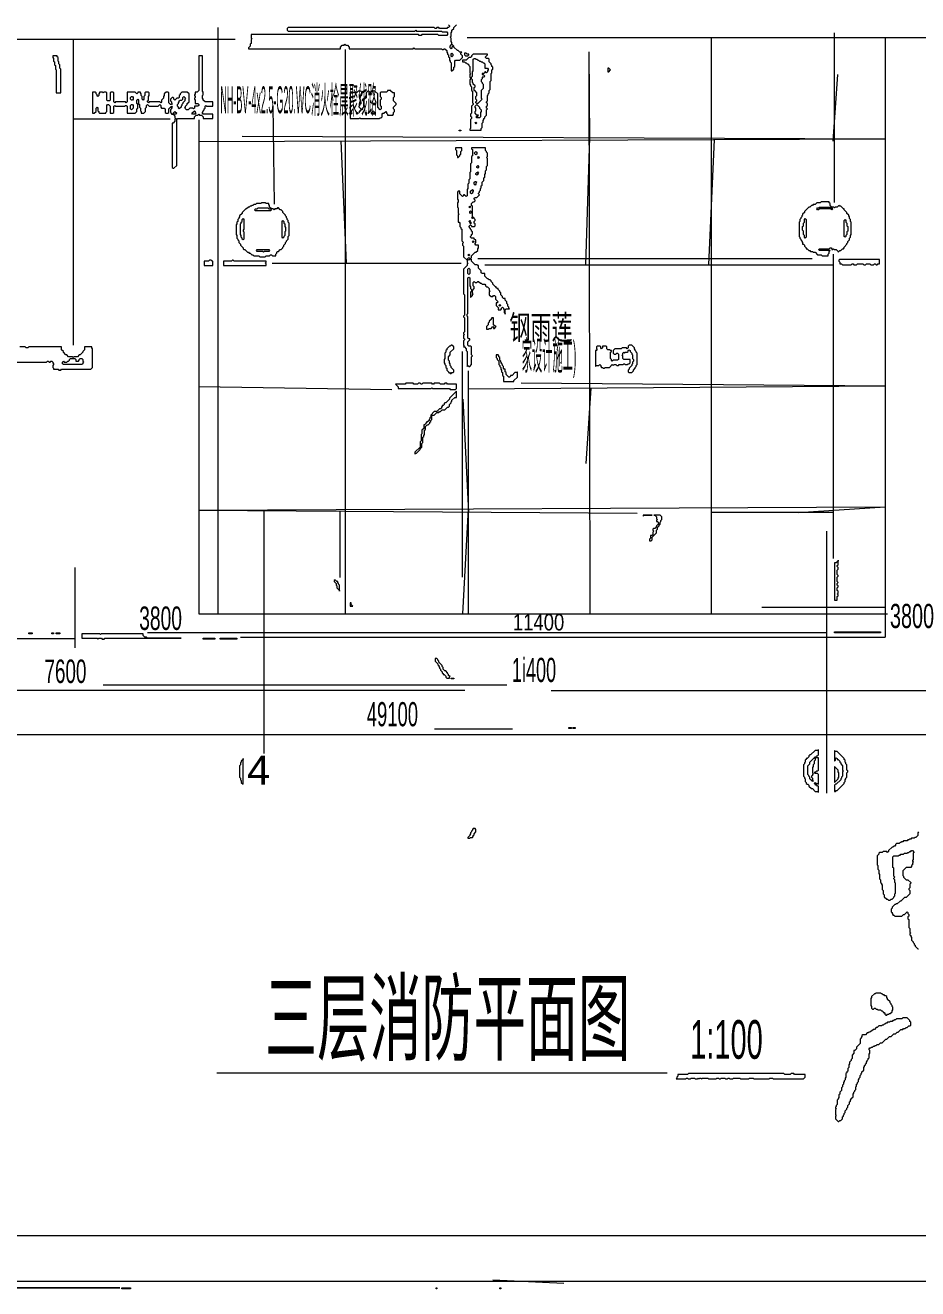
# Model space of a CAD drawing. Header units: millimetres. Extents: x 1 to 419, y 0 to 297.
# Drawn here: x 164.9 to 253.2, y 3.3 to 128.3 of the extents above; entities that cross this region are included whole.
import ezdxf

# ---------------------------------------------------------------- set-up
doc = ezdxf.new("R2010")
doc.units = ezdxf.units.MM
for name, color, linetype, lineweight in [('OCR_TEXT', 6, 'Continuous', 0), ('TRACE_CURVE', 6, 'Continuous', 0), ('TRACE_STRAIGHT', 5, 'Continuous', 0), ('TRACE_TEXT_SYMBOL', 6, 'Continuous', 0)]:
    doc.layers.add(name, color=color, linetype=linetype, lineweight=lineweight)
doc.styles.add('wqy-unicode', font='wqy-unicode.lff')

msp = doc.modelspace()

# ---------------------------------------------------------------- linework, layer by layer
at = {"layer": 'TRACE_CURVE', "color": 6}
for points in [[(209.04, 116.21), (209.04, 116.12), (209.13, 116.04), (209.13, 115.42), (209.04, 115.34), (209.04, 114.72), (208.95, 114.63), (208.95, 113.85), (208.86, 113.76), (208.86, 113.15), (208.78, 113.06), (208.78, 112.71), (208.69, 112.62), (208.69, 112.18), (208.6, 112.1), (208.6, 111.48), (208.51, 111.39), (208.34, 111.57), (208.25, 111.57), (208.25, 111.48), (208.16, 111.39), (207.9, 111.66), (207.9, 111.92), (207.73, 111.92), (207.64, 111.83), (207.64, 111.13), (207.73, 111.04), (207.73, 110.87), (207.64, 110.78), (207.64, 110.34), (207.73, 110.26), (207.73, 109.73), (207.81, 109.64), (207.73, 109.56), (207.73, 108.85), (207.81, 108.85), (207.9, 108.77), (207.9, 108.42), (207.99, 108.33), (207.99, 108.24), (208.08, 108.15), (208.08, 107.02), (208.25, 106.84), (208.16, 106.75), (208.16, 106.58), (208.25, 106.49), (208.25, 105.44), (208.6, 105.09), (208.6, 104.91), (208.69, 104.83), (208.6, 104.74), (208.6, 104.56), (208.25, 104.21), (208.25, 101.76), (208.34, 101.67), (208.34, 99.66), (208.25, 99.57), (208.25, 99.48), (208.34, 99.4), (208.34, 98), (208.25, 97.91), (208.25, 97.82), (208.34, 97.73), (208.25, 97.65)], [(209.39, 111.31), (209.57, 111.31), (209.83, 111.57), (209.74, 111.66), (209.74, 111.74), (209.83, 111.83), (209.83, 111.92), (209.92, 112.01), (209.92, 112.18), (210, 112.27), (210, 112.45), (210.09, 112.53), (210.09, 112.8), (210.27, 112.97), (210.27, 113.23), (210.35, 113.32), (210.35, 113.58), (210.44, 113.67), (210.44, 113.93), (210.53, 114.02), (210.53, 114.37), (210.62, 114.46), (210.62, 115.16), (210.53, 115.25), (210.62, 115.34), (210.62, 115.69), (210.53, 115.77), (210.53, 115.86), (210.44, 115.95), (210.44, 116.21), (209.04, 116.21)], [(210.35, 103.78), (210.09, 103.78), (210, 103.86), (210, 104.04), (209.74, 104.3), (209.74, 104.56), (209.65, 104.56), (209.57, 104.65), (209.39, 104.65), (209.04, 105), (209.04, 105.18), (208.95, 105.26), (209.04, 105.35), (209.04, 105.53), (209.39, 105.88), (209.48, 105.88), (209.65, 106.05), (209.65, 106.23), (209.74, 106.32), (209.74, 106.58), (209.48, 106.58), (209.39, 106.67), (209.39, 106.75), (209.48, 106.84), (209.48, 107.1), (209.39, 107.1), (209.3, 107.19), (209.3, 107.28), (209.04, 107.28), (208.95, 107.37), (208.95, 107.45), (209.04, 107.54), (209.04, 107.63), (209.13, 107.72), (209.13, 107.89), (209.04, 107.98), (209.04, 108.07), (208.95, 108.15), (208.95, 108.24), (208.78, 108.42), (208.95, 108.59), (209.04, 108.5), (209.04, 108.42), (209.3, 108.42), (209.39, 108.5), (209.39, 108.68), (209.3, 108.77), (209.3, 108.94), (209.39, 109.03), (209.39, 109.12), (209.3, 109.21), (209.3, 109.29), (209.22, 109.29), (209.13, 109.38), (209.13, 110.43), (209.04, 110.52), (209.04, 110.69), (209.22, 110.87), (209.3, 110.87), (209.39, 110.96), (209.39, 111.04), (209.3, 111.13), (209.3, 111.22), (209.39, 111.31)], [(210.53, 102.46), (210.62, 102.46), (210.79, 102.29), (210.79, 102.11), (210.88, 102.02), (210.79, 101.94), (210.79, 101.67), (210.97, 101.5), (211.14, 101.5), (211.23, 101.59), (211.32, 101.59), (211.4, 101.5), (211.4, 101.24), (211.67, 100.97), (211.58, 100.89), (211.49, 100.89), (211.49, 100.62), (211.75, 100.36), (211.67, 100.27), (211.67, 100.19), (211.93, 100.19), (212.02, 100.27), (212.02, 100.36), (212.1, 100.45), (212.19, 100.36), (212.19, 100.27), (212.28, 100.19), (212.28, 99.92), (212.37, 99.83), (212.37, 99.75), (212.37, 100.19), (212.46, 100.27), (212.81, 100.27), (212.72, 100.36), (212.72, 100.45), (212.63, 100.54), (212.63, 100.71), (212.54, 100.8), (212.54, 100.97), (212.37, 101.15), (212.37, 101.32), (212.19, 101.32), (212.1, 101.41), (212.1, 101.5), (211.93, 101.67), (211.93, 101.85), (211.84, 101.94), (211.84, 102.02), (211.67, 102.2), (211.67, 102.29), (211.58, 102.29), (211.49, 102.37), (211.49, 102.46), (211.4, 102.46), (211.14, 102.72), (211.14, 102.81), (210.97, 102.99), (210.97, 103.07), (210.88, 103.16), (210.79, 103.16), (210.7, 103.25), (210.62, 103.25), (210.35, 103.51), (210.35, 103.78)], [(208.25, 97.65), (208.25, 97.38), (208.34, 97.3), (208.34, 97.21), (208.25, 97.12), (208.25, 96.68), (208.34, 96.59), (208.25, 96.51), (208.34, 96.51), (208.51, 96.33), (208.51, 96.16), (208.6, 96.07), (208.6, 94.58), (208.69, 94.67), (208.78, 94.58), (208.86, 94.58), (209.04, 94.76), (209.04, 95.54), (209.13, 95.63), (209.04, 95.72), (209.04, 96.51), (208.95, 96.59), (208.78, 96.59), (208.69, 96.68), (208.69, 97.03), (208.86, 97.21), (208.86, 97.3), (208.78, 97.3), (208.69, 97.38), (208.69, 99.48), (208.6, 99.57), (208.6, 99.75), (208.69, 99.83), (208.69, 103.34), (208.78, 103.43), (208.86, 103.34), (208.86, 102.55), (208.95, 102.46), (208.95, 102.29), (209.04, 102.2), (209.04, 102.02), (208.95, 101.94), (208.95, 101.41), (209.13, 101.59), (209.13, 101.67), (209.22, 101.76), (209.13, 101.85), (209.13, 102.11), (209.3, 102.29), (209.3, 102.46), (209.22, 102.55), (209.22, 102.9), (209.3, 102.99), (209.39, 102.9), (209.57, 102.9), (209.65, 102.99), (209.74, 102.99), (209.92, 102.81), (210, 102.81), (210.09, 102.72), (210.35, 102.72), (210.44, 102.64), (210.44, 102.55), (210.53, 102.46)], [(152.99, 95.02), (167, 95.02), (167.09, 95.11), (167.18, 95.11), (167.27, 95.02), (167.35, 95.02), (167.44, 95.11), (167.53, 95.11), (167.62, 95.02), (167.62, 94.93), (167.7, 94.84), (167.7, 94.76), (167.62, 94.67), (167.62, 94.49), (167.7, 94.41), (167.7, 94.32), (168.14, 94.32), (168.23, 94.23), (168.41, 94.23), (168.49, 94.32), (171.38, 94.32), (171.56, 94.49), (171.56, 96.33), (171.47, 96.42), (171.47, 96.51), (170.77, 96.51), (170.77, 96.24), (170.59, 96.07), (170.59, 95.98), (170.33, 95.72), (170.24, 95.72), (170.07, 95.54), (169.72, 95.54), (169.63, 95.46), (169.54, 95.54), (169.19, 95.54), (169.02, 95.72), (168.93, 95.72), (168.67, 95.98), (168.67, 96.07), (168.49, 96.24), (168.49, 96.51), (165.25, 96.51), (165.17, 96.42), (164.99, 96.42), (164.9, 96.51), (164.38, 96.51)], [(253.26, 48.52), (253.18, 48.43), (253.18, 48.17), (253, 47.99), (252.91, 47.99), (252.83, 47.9), (252.56, 47.9), (252.48, 47.82), (252.39, 47.82), (252.3, 47.73), (252.21, 47.73), (252.13, 47.64), (251.78, 47.64), (251.69, 47.55), (251.6, 47.55), (251.51, 47.47), (251.43, 47.47), (251.34, 47.38), (251.08, 47.38), (250.99, 47.29), (250.99, 47.2), (250.9, 47.11), (250.81, 47.11), (250.73, 47.03), (250.64, 47.03), (250.29, 46.68), (250.29, 46.59), (250.2, 46.5), (250.11, 46.59), (249.76, 46.59), (249.67, 46.5), (249.41, 46.5), (249.32, 46.41), (249.32, 46.33), (249.15, 46.15), (249.15, 45.28), (249.24, 45.19), (249.24, 44.84), (249.32, 44.75), (249.32, 44.4), (249.41, 44.31), (249.41, 43.87), (249.5, 43.79), (249.5, 43.52), (249.59, 43.44), (249.59, 43.35), (249.67, 43.26), (249.67, 42.82), (249.76, 42.74), (249.76, 42.39), (249.85, 42.3), (249.85, 42.12), (250.11, 41.86), (250.2, 41.86), (250.29, 41.77), (250.46, 41.77)], [(250.46, 41.77), (250.55, 41.86), (250.64, 41.86), (250.81, 42.04), (250.81, 42.12), (250.9, 42.21), (250.9, 42.39), (250.99, 42.47), (250.99, 43.44), (250.9, 43.52), (250.9, 43.79), (250.81, 43.87), (250.81, 43.96), (250.9, 44.05), (250.81, 44.14), (250.81, 44.93), (250.73, 45.01), (250.73, 46.06), (250.81, 46.15), (251.25, 46.15), (251.34, 46.24), (251.43, 46.24), (251.51, 46.33), (251.78, 46.33), (251.86, 46.41), (252.13, 46.41), (252.21, 46.5), (252.3, 46.5), (252.39, 46.59), (252.48, 46.59), (252.56, 46.68), (252.65, 46.68), (252.83, 46.5), (252.74, 46.41), (252.74, 45.8), (252.65, 45.71), (252.65, 45.63), (252.74, 45.54), (252.65, 45.45), (252.65, 45.28), (252.56, 45.19), (252.56, 45.1), (252.48, 45.01), (252.04, 45.01), (251.69, 44.66), (251.69, 44.23), (251.78, 44.14), (251.78, 44.05), (252.04, 43.79), (252.21, 43.79), (252.48, 43.52), (252.48, 43.44), (252.39, 43.35), (252.39, 43), (252.3, 42.91), (252.3, 42.82), (252.39, 42.74), (252.39, 42.39), (252.04, 42.04), (251.86, 42.04), (251.51, 41.69), (251.43, 41.69), (251.16, 41.42), (251.08, 41.42)], [(251.08, 41.42), (250.99, 41.34), (250.9, 41.34), (250.64, 41.07), (250.64, 40.98), (250.55, 40.9), (250.55, 40.63), (250.64, 40.55), (250.64, 40.46), (250.73, 40.37), (250.73, 40.28), (250.81, 40.28), (250.9, 40.2), (251.6, 40.2), (251.78, 40.37), (251.86, 40.37), (252.13, 40.63), (252.21, 40.55), (252.21, 40.46), (252.3, 40.37), (252.3, 40.2), (252.21, 40.11), (252.21, 39.93), (252.3, 39.85), (252.3, 39.06), (252.39, 38.97), (252.39, 38.62), (252.48, 38.53), (252.39, 38.45), (252.39, 38.36), (252.48, 38.27), (252.48, 38.18), (252.56, 38.09), (252.56, 37.83), (252.74, 37.66), (252.74, 37.57), (252.83, 37.48), (252.83, 37.39), (252.91, 37.31), (252.91, 37.22), (253.18, 36.96), (253.26, 36.96)]]:
    msp.add_lwpolyline(points, dxfattribs=at)
for points in [[(209.48, 115.86), (209.57, 115.77), (209.57, 115.6), (209.48, 115.51), (209.3, 115.69)], [(209.65, 115.25), (209.74, 115.34), (209.83, 115.25), (209.74, 115.16)], [(209.57, 114.37), (209.65, 114.46), (209.74, 114.37), (209.74, 114.28), (209.65, 114.2), (209.57, 114.28)], [(209.57, 113.76), (209.65, 113.85), (209.74, 113.76), (209.65, 113.67)], [(209.3, 112.8), (209.39, 112.88), (209.48, 112.88), (209.57, 112.8), (209.48, 112.71), (209.48, 112.62), (209.39, 112.53), (209.3, 112.62)], [(209.48, 113.67), (209.57, 113.76), (209.65, 113.67), (209.65, 113.58), (209.57, 113.5), (209.48, 113.58)], [(209.13, 112.1), (209.22, 112.01), (209.22, 111.92), (209.13, 111.83), (209.13, 111.74), (209.04, 111.66), (208.95, 111.74), (208.95, 111.92)], [(208.78, 110.34), (208.86, 110.43), (208.95, 110.34), (208.86, 110.26)], [(208.78, 108.94), (208.86, 109.03), (208.95, 108.94), (208.86, 108.85)], [(208.86, 109.91), (208.95, 109.99), (209.04, 109.91), (209.04, 109.82), (208.95, 109.73), (208.86, 109.82)], [(208.86, 108.77), (208.95, 108.85), (209.04, 108.77), (208.95, 108.68)], [(209.04, 109.29), (209.13, 109.38), (209.22, 109.29), (209.13, 109.21)], [(209.13, 106.93), (209.22, 107.02), (209.3, 106.93), (209.22, 106.84)], [(208.69, 105.61), (208.78, 105.7), (208.86, 105.61), (208.78, 105.53)], [(208.69, 105.26), (208.78, 105.35), (208.86, 105.26), (208.86, 105.18), (208.78, 105.09), (208.69, 105.18)], [(208.69, 104.21), (208.78, 104.3), (208.86, 104.21), (208.86, 103.78), (208.78, 103.69), (208.69, 103.78)], [(211.75, 100.62), (211.84, 100.71), (211.93, 100.62), (211.84, 100.54)], [(169.28, 95.28), (169.37, 95.37), (169.81, 95.37), (169.89, 95.28), (169.89, 95.11), (170.16, 95.11), (170.24, 95.19), (170.24, 95.28), (170.33, 95.37), (170.51, 95.37), (170.59, 95.28), (170.59, 95.11), (170.68, 95.02), (170.59, 94.93), (170.59, 94.84), (170.51, 94.76), (168.67, 94.76), (168.58, 94.84), (168.58, 95.02), (168.67, 95.11), (168.76, 95.02), (169.02, 95.02), (169.11, 95.11), (169.19, 95.11), (169.28, 95.19)]]:
    msp.add_lwpolyline(points, close=True, dxfattribs=at)
at = {"layer": 'TRACE_STRAIGHT', "color": 5}
for p, q in [((183.96, 128.12), (183.96, 70.06)), ((244.9, 127.6), (244.9, 110.81)), ((151.15, 126.98), (185.66, 126.98)), ((169.65, 126.98), (169.65, 96.69)), ((208.6, 127.13), (272.79, 127.13)), ((232.76, 127.13), (232.76, 70.12)), ((249.97, 127.13), (249.97, 67.78)), ((196.54, 125.93), (196.54, 70.12)), ((220.66, 125.7), (220.76, 70.12)), ((220.66, 125.7), (220.72, 117)), ((244.8, 116.88), (245.29, 123.48)), ((189.39, 120.41), (189.53, 110.65)), ((169.65, 119.07), (179.25, 119.07)), ((182.07, 118.99), (182.07, 70.12)), ((182.07, 116.85), (249.97, 117.11)), ((186.36, 117.36), (249.97, 117.11)), ((196.11, 116.91), (196.65, 104.8)), ((220.36, 104.65), (220.73, 117.23)), ((232.52, 104.65), (233.08, 117.05)), ((209.67, 105.26), (242.75, 105.26)), ((244.83, 105.7), (244.83, 75.58)), ((189.31, 104.8), (208.03, 104.8)), ((210.35, 104.65), (244.83, 104.65)), ((208.12, 96.07), (208.12, 73.74)), ((208.7, 94.14), (208.7, 70.06)), ((182.07, 92.61), (201.16, 92.29)), ((208.7, 92.36), (249.97, 92.66)), ((213.96, 92.96), (249.97, 92.66)), ((208.19, 91.33), (208.74, 80.18)), ((220.37, 84.98), (220.88, 92.45)), ((182.07, 80.35), (249.97, 80.69)), ((182.07, 80.36), (225.42, 80.07)), ((188.49, 80.31), (188.49, 56.27)), ((196.02, 80.26), (196.02, 73.7)), ((208.17, 70.12), (208.74, 80.49)), ((232.76, 80.18), (244.83, 80.18)), ((241.35, 80.13), (249.97, 80.7)), ((244.15, 78.29), (244.15, 52.37)), ((169.81, 74.7), (169.81, 66.73)), ((182.07, 70.12), (250.2, 70.12)), ((237.76, 70.76), (249.97, 70.76)), ((162.18, 67.66), (169.81, 67.66)), ((176.99, 68.26), (244.15, 68.26)), ((186.18, 67.78), (249.97, 67.78)), ((106.43, 62.55), (208.37, 62.55)), ((172.61, 63.09), (212.54, 63.09)), ((216.91, 62.52), (295.87, 62.52)), ((80.83, 58.16), (322.62, 58.16)), ((205.38, 58.73), (213.08, 58.73)), ((183.85, 24.7), (228.41, 24.7)), ((12.79, 8.6), (400.04, 8.6)), ((3.77, 4.09), (412.35, 4.09)), ((211.14, 4.2), (218.18, 3.87))]:
    msp.add_line(p, q, dxfattribs=at)
at = {"layer": 'TRACE_TEXT_SYMBOL', "color": 6}
for points in [[(206.76, 128.38), (206.85, 128.3), (206.85, 128.21), (206.76, 128.12), (206.68, 128.12), (206.59, 128.03), (205.89, 128.03), (205.8, 128.12), (205.62, 128.12), (205.54, 128.03), (205.45, 128.03), (205.36, 128.12), (190.91, 128.12), (190.82, 128.03), (190.82, 127.86), (190.91, 127.77), (203.44, 127.77), (203.52, 127.86), (203.61, 127.77), (206.06, 127.77), (206.15, 127.68), (206.59, 127.68), (206.68, 127.6), (206.68, 127.42), (206.59, 127.33), (205.8, 127.33), (205.71, 127.42), (204.14, 127.42), (204.05, 127.33), (203.87, 127.33), (203.79, 127.42), (187.23, 127.42), (187.23, 127.07), (187.32, 126.98), (187.23, 126.9), (187.23, 126.54), (187.15, 126.46), (187.15, 126.28), (186.97, 126.11), (186.97, 126.02), (196.08, 126.02), (196.08, 126.19), (196.25, 126.37), (196.43, 126.37), (196.52, 126.46), (196.6, 126.37), (196.78, 126.37)], [(196.78, 126.37), (196.95, 126.19), (196.95, 126.02), (203.26, 126.02), (203.35, 126.11), (203.44, 126.02), (206.06, 126.02), (206.15, 125.93), (206.24, 125.93), (206.33, 126.02), (206.41, 126.02), (206.59, 125.84), (206.59, 125.67), (206.68, 125.58), (206.68, 125.49), (206.76, 125.41), (206.76, 125.23), (206.85, 125.14), (206.85, 124.88), (206.94, 124.79), (206.94, 124.71), (207.03, 124.62), (207.03, 123.83), (207.11, 123.83), (207.29, 124.01), (207.29, 124.18), (207.38, 124.27), (207.38, 124.79), (207.46, 124.88), (207.9, 124.88), (208.16, 125.14), (208.16, 125.32), (207.99, 125.49), (207.99, 125.58), (208.08, 125.67), (207.9, 125.67), (207.73, 125.84), (207.64, 125.84), (207.29, 126.19), (207.29, 126.28), (207.11, 126.46), (207.11, 126.63), (207.03, 126.72), (207.03, 127.07), (206.94, 127.16), (207.03, 127.25), (207.03, 127.6), (207.11, 127.68), (207.11, 127.86), (207.29, 128.03), (207.29, 128.12), (207.55, 128.38)], [(182.07, 125.32), (182.07, 121.9), (181.89, 121.73), (181.72, 121.73), (181.72, 121.55), (181.63, 121.47), (181.63, 121.38), (181.72, 121.29), (181.72, 121.2), (181.63, 121.12), (181.63, 121.03), (181.72, 120.94), (181.72, 120.59), (181.98, 120.59), (182.07, 120.5), (182.07, 120.41), (181.98, 120.33), (181.63, 120.33), (181.63, 120.15), (181.54, 120.06), (181.45, 120.15), (181.19, 120.15), (181.02, 119.98), (180.84, 119.98), (180.67, 120.15), (180.75, 120.24), (180.75, 120.33), (180.93, 120.5), (180.93, 120.59), (181.1, 120.76), (181.1, 121.55), (180.93, 121.73), (180.4, 121.73), (180.23, 121.55), (180.23, 121.47), (180.14, 121.38), (180.14, 121.2), (180.05, 121.12), (179.88, 121.12), (179.7, 120.94), (179.61, 121.03), (179.61, 121.12), (179.53, 121.2), (179.44, 121.2), (179.26, 121.03), (179.26, 120.85), (179.35, 120.76), (179.35, 120.68), (179.44, 120.59), (179.35, 120.5), (179.26, 120.5), (179.09, 120.68), (179.09, 121.64), (179, 121.73), (178.83, 121.73), (178.65, 121.55), (178.65, 121.38), (178.56, 121.29), (178.56, 121.12), (178.39, 120.94), (178.39, 120.76), (178.3, 120.68), (178.21, 120.76), (177.16, 120.76)], [(179.7, 119.01), (179.7, 118.84), (179.53, 118.66), (179.44, 118.66), (179.44, 114.28), (179.53, 114.2), (179.61, 114.2), (179.88, 114.46), (179.88, 119.01), (179.97, 119.1), (181.63, 119.1), (181.63, 119.28), (181.8, 119.45), (181.98, 119.45), (182.07, 119.54), (182.15, 119.45), (182.33, 119.45), (182.5, 119.28), (182.5, 119.1), (183.47, 119.1), (183.47, 119.54), (182.5, 119.54), (182.42, 119.63), (182.42, 119.71), (182.5, 119.8), (182.5, 119.89), (182.59, 119.98), (182.59, 120.06), (182.68, 120.15), (182.68, 120.33), (182.77, 120.41), (182.86, 120.33), (183.47, 120.33), (183.47, 120.76), (182.68, 120.76), (182.5, 120.94), (182.5, 121.03), (182.42, 121.12), (182.42, 121.38), (182.5, 121.47), (182.5, 121.73), (182.42, 121.82), (182.42, 125.32), (182.07, 125.32)], [(209.22, 125.49), (209.04, 125.32), (209.04, 125.23), (208.95, 125.14), (208.78, 125.14), (208.51, 124.88), (208.16, 124.88), (208.16, 124.71), (208.34, 124.71), (208.43, 124.62), (208.51, 124.62), (208.6, 124.53), (208.69, 124.53), (208.78, 124.44), (208.78, 124.36), (208.86, 124.27), (208.86, 123.65), (208.95, 123.57), (208.86, 123.48), (208.86, 123.22), (208.95, 123.13), (208.95, 123.04), (208.86, 122.95), (208.86, 122.52), (208.95, 122.43), (208.95, 122.34), (209.04, 122.25), (209.04, 121.9), (209.13, 121.82), (209.13, 120.68), (209.22, 120.59), (209.22, 120.5), (209.04, 120.33), (209.04, 119.63), (208.95, 119.54), (208.95, 119.36), (209.04, 119.28), (209.04, 119.1), (208.95, 119.01), (208.95, 118.14), (208.86, 118.05), (208.86, 117.96), (210, 117.96), (210, 118.14), (210.09, 118.23), (210.09, 118.66), (210.18, 118.75), (210.18, 118.93), (210.27, 119.01), (210.27, 119.1), (210.35, 119.19), (210.35, 119.28), (210.53, 119.45), (210.53, 119.98), (210.62, 120.06), (210.53, 120.15), (210.53, 120.33), (210.62, 120.41), (210.62, 120.59), (210.53, 120.68), (210.53, 120.76), (210.62, 120.85), (210.62, 121.38), (210.7, 121.47)], [(209.22, 124.97), (209.3, 125.06), (209.39, 125.06), (209.48, 124.97), (209.57, 124.97), (209.65, 124.88), (209.74, 124.88), (209.83, 124.79), (209.92, 124.79), (210, 124.71), (210.09, 124.71), (210.18, 124.62), (210.27, 124.62), (210.35, 124.53), (210.35, 124.09), (210.62, 124.09), (210.7, 124.01), (210.7, 123.92), (210.62, 123.83), (210.62, 123.74), (210.53, 123.65), (210.44, 123.74), (210.35, 123.74), (210.35, 123.65), (210.27, 123.57), (210.09, 123.57), (210.09, 123.48), (210.18, 123.48), (210.35, 123.3), (210.27, 123.22), (210.09, 123.22), (210.09, 123.04), (210, 122.95), (210, 122.78), (210.09, 122.69), (210.09, 122.6), (210.18, 122.52), (210.18, 122.08), (210, 121.9), (210, 121.12), (210.09, 121.03), (209.65, 120.59), (209.57, 120.59), (209.48, 120.68), (209.48, 120.76), (209.57, 120.85), (209.57, 120.94), (209.48, 121.03), (209.48, 121.29), (209.57, 121.38), (209.57, 121.64), (209.48, 121.73), (209.48, 121.82), (209.39, 121.82), (209.3, 121.9), (209.3, 122.17), (209.39, 122.25), (209.39, 122.34), (209.22, 122.52), (209.22, 122.6), (209.13, 122.69), (209.13, 122.95), (209.04, 123.04), (209.04, 123.22)], [(210.7, 121.47), (210.7, 121.55), (210.79, 121.64), (210.79, 121.9), (210.88, 121.99), (210.88, 122.78), (210.97, 122.87), (210.97, 123.57), (211.05, 123.65), (211.05, 123.92), (211.14, 124.01), (211.14, 124.18), (211.05, 124.27), (211.05, 124.36), (210.97, 124.44), (210.97, 124.53), (210.79, 124.71), (210.79, 124.97), (210.7, 125.06), (210.53, 125.06), (210.44, 125.14), (210.44, 125.23), (210.62, 125.41), (210.62, 125.49), (209.22, 125.49)], [(209.04, 123.22), (209.13, 123.3), (209.13, 123.74), (209.22, 123.83), (209.22, 124.97)], [(177.16, 120.76), (177.08, 120.68), (176.99, 120.76), (176.99, 120.85), (177.08, 120.94), (177.08, 121.29), (177.16, 121.38), (177.16, 121.64), (177.08, 121.73), (176.81, 121.73), (176.72, 121.64), (176.72, 121.38), (176.64, 121.29), (176.64, 121.03), (176.55, 120.94), (176.46, 121.03), (176.46, 121.29), (176.37, 121.38), (176.37, 121.55), (176.29, 121.64), (176.29, 121.73), (176.02, 121.73), (176.02, 121.64), (175.94, 121.55), (175.76, 121.73), (174.97, 121.73), (174.97, 120.76), (174.89, 120.68), (174.8, 120.76), (173.84, 120.76), (173.75, 120.68), (173.66, 120.76), (173.66, 121.64), (173.57, 121.73), (173.4, 121.73), (173.31, 121.64), (173.31, 120.94), (173.22, 120.85), (173.05, 120.85), (172.96, 120.94), (172.96, 121.64), (172.87, 121.73), (172.7, 121.73), (172.61, 121.64), (172.52, 121.73), (172.26, 121.73), (172.26, 121.64), (172.17, 121.55), (172.17, 121.38), (172.08, 121.29), (172, 121.38), (172, 121.47), (171.91, 121.55), (171.91, 121.64), (171.82, 121.73), (171.56, 121.73), (171.56, 119.63), (171.73, 119.63), (171.91, 119.8), (171.91, 120.15), (172, 120.24), (172.08, 120.15), (172.08, 119.89), (172.17, 119.8)], [(200.72, 121.9), (200.72, 121.82), (200.63, 121.73), (200.11, 121.73), (200.02, 121.64), (200.02, 121.29), (200.11, 121.2), (200.11, 121.03), (200.02, 120.94), (200.02, 120.41), (200.11, 120.33), (200.11, 120.06), (200.02, 119.98), (199.76, 120.24), (199.76, 121.55), (199.49, 121.82), (199.14, 121.82), (199.06, 121.73), (198.97, 121.73), (198.88, 121.82), (198.79, 121.82), (198.62, 121.64), (198.62, 121.38), (198.53, 121.29), (198.53, 121.2), (198.36, 121.03), (198.36, 120.24), (198.27, 120.15), (198.27, 120.06), (198.18, 119.98), (197.92, 120.24), (197.92, 120.33), (198.01, 120.41), (198.01, 120.5), (198.09, 120.59), (198.09, 120.94), (198.01, 121.03), (198.01, 121.29), (198.18, 121.47), (198.18, 121.73), (198.09, 121.82), (197.83, 121.82), (197.66, 121.64), (197.39, 121.64), (197.3, 121.73), (197.04, 121.73), (197.04, 119.1), (197.92, 119.1), (198.01, 119.19), (198.09, 119.1), (199.93, 119.1), (200.02, 119.19), (200.11, 119.19), (200.19, 119.28), (200.19, 119.54), (200.28, 119.63), (200.37, 119.63), (200.55, 119.8), (200.63, 119.71), (200.63, 119.63), (200.72, 119.54), (200.72, 119.45), (201.25, 119.45), (201.33, 119.54)], [(201.33, 119.54), (201.33, 119.71), (201.42, 119.8), (201.42, 119.98), (201.33, 120.06), (201.33, 120.24), (201.6, 120.5), (201.6, 120.59), (201.33, 120.85), (201.33, 121.2), (201.42, 121.29), (201.42, 121.64), (201.25, 121.64), (201.07, 121.82), (201.07, 121.9), (200.72, 121.9)], [(172.17, 119.8), (172.17, 119.71), (172.26, 119.63), (172.87, 119.63), (172.87, 119.71), (172.96, 119.8), (172.96, 120.41), (173.05, 120.5), (173.13, 120.5), (173.31, 120.33), (173.31, 119.63), (173.57, 119.63), (173.66, 119.71), (173.66, 120.33), (173.75, 120.41), (173.84, 120.33), (174.71, 120.33), (174.8, 120.41), (174.89, 120.41), (174.97, 120.33), (174.97, 119.63), (175.76, 119.63), (175.94, 119.8), (175.94, 120.06), (176.02, 120.15), (176.02, 120.5), (176.11, 120.59), (176.2, 120.5), (176.2, 120.24), (176.29, 120.15), (176.29, 119.89), (176.37, 119.8), (176.37, 119.63), (176.64, 119.63), (176.81, 119.8), (176.81, 120.15), (176.9, 120.24), (176.9, 120.41), (176.99, 120.5), (177.16, 120.33), (178.04, 120.33), (178.21, 120.5), (178.3, 120.41), (178.3, 120.24), (178.39, 120.15), (178.65, 120.15), (178.74, 120.06), (178.74, 119.71), (178.83, 119.63), (179, 119.63), (179.09, 119.71), (179.09, 120.06), (179.26, 120.24), (179.35, 120.15), (179.35, 120.06), (179.26, 119.98), (179.26, 119.71), (179.35, 119.63), (179.35, 119.54), (179.53, 119.54), (179.7, 119.36), (179.7, 119.19), (179.79, 119.1), (179.7, 119.01)], [(188.28, 110.78), (188.2, 110.69), (187.76, 110.69), (187.67, 110.61), (187.5, 110.61), (187.41, 110.52), (187.32, 110.52), (187.23, 110.43), (187.15, 110.43), (187.06, 110.34), (186.97, 110.34), (186.8, 110.17), (186.71, 110.17), (186.36, 109.82), (186.36, 109.73), (186.1, 109.47), (186.1, 109.38), (186.01, 109.29), (186.01, 109.21), (185.92, 109.12), (185.92, 108.94), (185.83, 108.85), (185.83, 108.68), (185.75, 108.59), (185.75, 107.63), (185.83, 107.54), (185.83, 107.28), (185.92, 107.19), (185.92, 107.1), (186.01, 107.02), (186.01, 106.84), (186.18, 106.67), (186.18, 106.58), (186.45, 106.32), (186.45, 106.23), (186.53, 106.14), (186.62, 106.14), (186.88, 105.88), (186.97, 105.88), (187.06, 105.79), (187.15, 105.79), (187.32, 105.61), (187.41, 105.61), (187.5, 105.53), (188.02, 105.53), (188.11, 105.44), (188.64, 105.44), (188.72, 105.53), (189.07, 105.53), (189.16, 105.61), (189.25, 105.61), (189.34, 105.53), (189.69, 105.53), (189.69, 105.7), (189.77, 105.79), (189.77, 105.88), (189.86, 105.96), (189.95, 105.96), (190.12, 106.14), (190.21, 106.14), (190.39, 106.32), (190.39, 106.4), (190.47, 106.49), (190.47, 106.58)], [(190.47, 106.58), (190.65, 106.75), (190.65, 106.84), (190.74, 106.93), (190.74, 107.02), (190.91, 107.19), (190.91, 107.45), (191, 107.54), (191, 108.77), (190.91, 108.85), (190.91, 109.03), (190.82, 109.12), (190.82, 109.21), (190.74, 109.29), (190.74, 109.38), (190.65, 109.47), (190.65, 109.56), (190.39, 109.82), (190.39, 109.91), (190.21, 110.08), (190.12, 110.08), (189.95, 110.26), (189.86, 110.26), (189.77, 110.17), (189.6, 110.17), (189.51, 110.08), (189.42, 110.17), (189.25, 110.17), (189.07, 110.34), (189.07, 110.52), (188.99, 110.61), (188.99, 110.69), (188.72, 110.69), (188.64, 110.78), (188.28, 110.78)], [(243.63, 110.87), (243.54, 110.78), (243.19, 110.78), (243.02, 110.61), (242.84, 110.61), (242.76, 110.52), (242.67, 110.52), (242.49, 110.34), (242.41, 110.34), (241.97, 109.91), (241.97, 109.82), (241.79, 109.64), (241.79, 109.56), (241.71, 109.47), (241.71, 109.38), (241.62, 109.29), (241.62, 109.21), (241.53, 109.12), (241.53, 108.94), (241.44, 108.85), (241.44, 107.45), (241.53, 107.37), (241.53, 107.28), (241.62, 107.19), (241.62, 107.1), (241.71, 107.02), (241.71, 106.93), (241.79, 106.84), (241.79, 106.67), (241.88, 106.67), (241.97, 106.58), (241.97, 106.49), (242.14, 106.32), (242.14, 106.23), (242.23, 106.23), (242.41, 106.05), (242.49, 106.05), (242.58, 105.96), (242.76, 105.96), (242.84, 105.88), (243.02, 105.88), (243.28, 105.61), (243.63, 105.61), (243.72, 105.53), (244.33, 105.53), (244.33, 105.7), (244.42, 105.79), (244.42, 105.96), (244.51, 106.05), (243.46, 106.05), (243.37, 106.14), (243.46, 106.23), (244.42, 106.23), (244.51, 106.32), (244.6, 106.32), (244.68, 106.23), (244.68, 106.14), (244.77, 106.14), (244.86, 106.23), (244.95, 106.14), (245.12, 106.14), (245.3, 105.96), (245.3, 105.88), (245.47, 106.05)], [(245.47, 106.05), (245.56, 106.05), (245.73, 106.23), (245.82, 106.23), (245.91, 106.32), (245.91, 106.4), (246.17, 106.67), (246.17, 106.75), (246.26, 106.84), (246.26, 106.93), (246.43, 107.1), (246.43, 107.28), (246.52, 107.37), (246.52, 107.54), (246.61, 107.63), (246.61, 108.85), (246.52, 108.94), (246.52, 109.12), (246.43, 109.21), (246.43, 109.38), (246.35, 109.47), (246.35, 109.56), (246.17, 109.73), (246.17, 109.82), (245.91, 110.08), (245.91, 110.17), (245.82, 110.17), (245.56, 110.43), (245.47, 110.43), (245.38, 110.52), (245.21, 110.34), (245.03, 110.34), (244.95, 110.26), (244.86, 110.34), (244.68, 110.34), (244.51, 110.52), (244.51, 110.69), (244.42, 110.78), (244.42, 110.87), (243.63, 110.87)], [(224.63, 96.68), (224.54, 96.59), (224.54, 96.42), (224.45, 96.33), (224.37, 96.42), (223.93, 96.42), (223.84, 96.33), (223.23, 96.33), (223.05, 96.16), (223.05, 95.89), (223.14, 95.81), (223.31, 95.81), (223.4, 95.89), (223.49, 95.89), (223.58, 95.81), (223.58, 95.28), (223.49, 95.19), (223.05, 95.19), (222.96, 95.11), (222.88, 95.19), (222.88, 95.28), (222.79, 95.37), (222.79, 95.98), (222.88, 96.07), (222.88, 96.16), (222.79, 96.16), (222.7, 96.24), (222.53, 96.24), (222.44, 96.33), (222.44, 96.51), (222.35, 96.59), (222, 96.59), (222, 96.42), (221.91, 96.33), (221.83, 96.42), (221.83, 96.51), (221.74, 96.59), (221.48, 96.59), (221.39, 96.51), (221.39, 96.33), (221.48, 96.24), (221.39, 96.16), (221.3, 96.16), (221.3, 94.58), (221.39, 94.67), (221.65, 94.67), (221.74, 94.76), (221.83, 94.67), (221.83, 94.58), (221.91, 94.49), (222, 94.49), (222.09, 94.41), (222.18, 94.41), (222.26, 94.49), (222.7, 94.49), (222.96, 94.76), (223.05, 94.67), (223.14, 94.76), (223.31, 94.76), (223.4, 94.67), (223.58, 94.67), (223.66, 94.76), (224.02, 94.76), (224.1, 94.84)], [(224.1, 94.84), (224.19, 94.84), (224.28, 94.76), (224.45, 94.76), (224.54, 94.84), (224.63, 94.84), (224.72, 94.93), (224.72, 95.28), (224.1, 95.28), (224.02, 95.37), (224.02, 95.63), (223.93, 95.72), (224.02, 95.81), (224.02, 95.89), (224.1, 95.98), (224.19, 95.89), (224.28, 95.98), (224.45, 95.98), (224.54, 96.07), (224.54, 96.16), (224.63, 96.24), (224.72, 96.16), (224.72, 96.07), (224.89, 95.89), (224.89, 95.81), (224.98, 95.72), (224.98, 95.37), (225.07, 95.28), (225.07, 95.11), (224.98, 95.02), (224.98, 94.84), (224.89, 94.76), (224.89, 94.67), (224.63, 94.41), (224.63, 94.32), (224.54, 94.23), (224.54, 94.05), (224.63, 93.97), (224.89, 93.97), (225.07, 94.14), (225.07, 94.23), (225.24, 94.41), (225.24, 94.49), (225.33, 94.58), (225.33, 94.67), (225.42, 94.76), (225.42, 95.89), (225.33, 95.98), (225.33, 96.07), (225.24, 96.16), (225.24, 96.24), (225.15, 96.33), (225.15, 96.42), (224.89, 96.68), (224.63, 96.68)], [(207.55, 92.13), (206.85, 91.43), (206.85, 91.34), (206.5, 90.99), (206.41, 90.99), (206.33, 90.9), (206.33, 90.81), (206.24, 90.73), (206.15, 90.73), (206.15, 90.64), (206.06, 90.55), (206.06, 90.46), (205.97, 90.38), (205.89, 90.38), (205.62, 90.11), (205.36, 90.11), (205.01, 89.76), (205.01, 89.59), (204.92, 89.5), (204.92, 89.41), (204.84, 89.33), (204.84, 89.24), (204.66, 89.06), (204.57, 89.06), (204.57, 88.98), (204.4, 88.8), (204.31, 88.8), (204.31, 88.45), (204.14, 88.27), (204.14, 87.92), (204.05, 87.84), (204.05, 87.22), (203.96, 87.14), (203.96, 86.61), (203.44, 86.09), (203.44, 85.91), (203.52, 86), (203.61, 86), (203.96, 86.35), (203.96, 86.44), (204.14, 86.61), (204.14, 86.96), (204.22, 87.05), (204.22, 87.57), (204.31, 87.66), (204.31, 87.75), (204.4, 87.84), (204.4, 88.27), (204.49, 88.36), (204.49, 88.63), (204.66, 88.8), (204.75, 88.8), (204.92, 88.98), (204.92, 89.06), (205.01, 89.15), (205.01, 89.24), (205.1, 89.33), (205.1, 89.68), (205.19, 89.76), (205.36, 89.76), (205.62, 90.03), (205.8, 90.03), (205.89, 90.11), (205.97, 90.11)], [(205.97, 90.11), (206.15, 90.29), (206.41, 90.29), (206.68, 90.55), (206.76, 90.55), (206.85, 90.64), (206.85, 90.81), (207.03, 90.99), (207.03, 91.08), (207.11, 91.16), (207.11, 91.25), (207.38, 91.52), (207.55, 91.52), (207.55, 92.13)], [(251.69, 30.13), (251.6, 30.04), (251.08, 30.04), (250.99, 29.95), (250.9, 29.95), (250.81, 29.86), (250.73, 29.86), (250.64, 29.78), (250.46, 29.78), (250.37, 29.69), (250.2, 29.69), (250.11, 29.6), (250.02, 29.6), (249.94, 29.51), (249.85, 29.51), (249.76, 29.42), (249.67, 29.42), (249.59, 29.34), (249.32, 29.34), (249.15, 29.16), (249.06, 29.16), (248.89, 28.99), (248.8, 28.99), (248.62, 28.81), (248.54, 28.81), (248.45, 28.72), (248.36, 28.72), (248.27, 28.64), (248.19, 28.64), (248.01, 28.46), (247.75, 28.46), (247.66, 28.37), (247.66, 28.29), (247.57, 28.2), (247.57, 28.11), (247.49, 28.02), (247.49, 27.59), (247.13, 27.24), (247.13, 27.06), (246.96, 26.89), (246.87, 26.89), (246.87, 26.62), (246.7, 26.45), (246.7, 26.1), (246.61, 26.01), (246.61, 25.92), (246.43, 25.75), (246.43, 25.57), (246.35, 25.48), (246.35, 25.22), (246.26, 25.13), (246.26, 24.87), (246.17, 24.78), (246.17, 24.7), (246.08, 24.61), (246.08, 24.26), (246, 24.17), (246, 24), (245.91, 23.91), (245.91, 23.82), (245.82, 23.73), (245.82, 23.56), (245.73, 23.47), (245.73, 23.29)], [(247.66, 24.7), (247.66, 24.78), (247.84, 24.96), (247.84, 25.22), (247.92, 25.31), (247.92, 25.4), (248.01, 25.48), (248.01, 25.57), (248.1, 25.66), (248.1, 25.75), (248.19, 25.83), (248.19, 25.92), (248.27, 26.01), (248.27, 26.1), (248.36, 26.18), (248.36, 26.54), (248.45, 26.62), (248.45, 26.89), (248.36, 26.97), (248.36, 27.06), (248.45, 27.15), (248.54, 27.15), (248.62, 27.24), (248.71, 27.24), (248.8, 27.32), (248.89, 27.32), (248.97, 27.41), (249.06, 27.41), (249.15, 27.5), (249.32, 27.5), (249.5, 27.67), (249.67, 27.67), (250.02, 28.02), (250.11, 28.02), (250.37, 28.29), (250.55, 28.29), (250.81, 28.55), (250.99, 28.55), (251.16, 28.72), (251.25, 28.72), (251.51, 28.99), (251.69, 28.99), (251.78, 29.07), (251.95, 29.07), (252.04, 29.16), (252.13, 29.16), (252.3, 29.34), (252.39, 29.34), (252.48, 29.42), (252.48, 29.69), (252.39, 29.78), (252.39, 29.86), (252.13, 30.13), (251.69, 30.13)], [(245.73, 23.29), (245.65, 23.21), (245.65, 22.94), (245.47, 22.77), (245.47, 22.59), (245.38, 22.51), (245.38, 22.24), (245.3, 22.16), (245.3, 22.07), (245.21, 21.98), (245.21, 21.54), (245.12, 21.46), (245.12, 21.37), (245.03, 21.28), (245.03, 21.19), (245.12, 21.11), (245.03, 21.02), (245.03, 20.58), (245.12, 20.49), (245.03, 20.4), (245.03, 20.14), (245.3, 19.88), (245.38, 19.88), (245.47, 19.97), (245.56, 19.97), (245.73, 20.14), (245.73, 20.32), (245.82, 20.4), (245.82, 20.49), (245.91, 20.58), (245.91, 20.67), (246, 20.76), (246, 20.93), (246.17, 21.11), (246.17, 21.19), (246.26, 21.28), (246.26, 21.46), (246.43, 21.63), (246.43, 21.81), (246.52, 21.89), (246.52, 21.98), (246.61, 22.07), (246.61, 22.16), (246.78, 22.33), (246.78, 22.59), (246.87, 22.68), (246.87, 22.77), (246.96, 22.86), (246.96, 22.94), (247.05, 23.03), (247.05, 23.29), (247.13, 23.38), (247.13, 23.56), (247.22, 23.65), (247.22, 23.73), (247.31, 23.82), (247.31, 24), (247.4, 24.08), (247.4, 24.17), (247.49, 24.26), (247.49, 24.43), (247.57, 24.52), (247.57, 24.61), (247.66, 24.7)], [(158.95, 3.33), (159.03, 3.42), (159.12, 3.33), (159.3, 3.33), (159.39, 3.42), (159.56, 3.42), (159.65, 3.33), (159.74, 3.42), (159.82, 3.42), (159.91, 3.33), (160.7, 3.33), (160.79, 3.42), (161.31, 3.42), (161.4, 3.33), (161.49, 3.33), (161.57, 3.42), (174.27, 3.42), (130.14, 3.42)]]:
    msp.add_lwpolyline(points, dxfattribs=at)
for points in [[(207.11, 126.46), (207.2, 126.37), (207.2, 126.28), (207.11, 126.19), (207.11, 126.11), (207.03, 126.02), (206.94, 126.11), (206.94, 126.28)], [(167.62, 125.32), (167.62, 125.14), (167.7, 125.06), (167.7, 124.79), (167.79, 124.71), (167.79, 124.44), (167.88, 124.36), (167.88, 124.01), (167.97, 123.92), (167.97, 121.64), (168.41, 121.64), (168.41, 124.01), (168.32, 124.09), (168.32, 124.44), (168.23, 124.53), (168.23, 124.71), (168.14, 124.79), (168.14, 125.14), (168.06, 125.23), (168.06, 125.32)], [(207.03, 125.49), (207.11, 125.58), (207.2, 125.49), (207.2, 125.32), (207.11, 125.23), (207.03, 125.32)], [(208.34, 125.58), (208.34, 125.41), (208.43, 125.32), (208.69, 125.32), (208.78, 125.41), (208.78, 125.49), (208.6, 125.49), (208.51, 125.58)], [(222.53, 124.09), (222.53, 123.74), (222.61, 123.74), (222.79, 123.92), (222.61, 124.09)], [(175.32, 121.2), (175.41, 121.29), (175.5, 121.29), (175.59, 121.2), (175.59, 121.03), (175.5, 120.94), (175.41, 120.94), (175.32, 121.03)], [(180.49, 121.2), (180.58, 121.29), (180.75, 121.12), (180.67, 121.03), (180.67, 120.85), (180.49, 120.68), (180.49, 120.59), (180.4, 120.5), (180.4, 120.41), (180.32, 120.33), (180.32, 120.24), (180.14, 120.06), (180.05, 120.15), (180.05, 120.24), (179.97, 120.33), (179.97, 120.5), (180.05, 120.59), (180.05, 120.68), (180.14, 120.76), (180.14, 120.85), (180.23, 120.94), (180.4, 120.94), (180.49, 121.03)], [(175.32, 120.41), (175.41, 120.5), (175.5, 120.5), (175.59, 120.41), (175.59, 120.15), (175.41, 119.98), (175.32, 120.06)], [(175.94, 120.94), (176.02, 121.03), (176.11, 120.94), (176.11, 120.59), (176.02, 120.5), (175.94, 120.59)], [(179.26, 120.24), (179.35, 120.33), (179.44, 120.24), (179.35, 120.15)], [(209.57, 120.5), (209.83, 120.24), (209.83, 120.15), (210, 119.98), (210, 119.8), (209.92, 119.71), (209.92, 119.28), (209.83, 119.19), (209.57, 119.19), (209.48, 119.28), (209.57, 119.36), (209.65, 119.36), (209.74, 119.45), (209.57, 119.45), (209.39, 119.63), (209.39, 119.8), (209.48, 119.89), (209.48, 120.15), (209.39, 120.24), (209.39, 120.33)], [(179.7, 119.8), (179.88, 119.63), (179.79, 119.54), (179.61, 119.54), (179.53, 119.63)], [(181.63, 119.89), (181.72, 119.8), (181.72, 119.71), (181.8, 119.63), (181.72, 119.54), (181.45, 119.54), (181.37, 119.63)], [(197.04, 119.63), (197.13, 119.71), (197.22, 119.63), (197.13, 119.54)], [(197.66, 119.63), (197.74, 119.71), (197.83, 119.63), (197.74, 119.54)], [(198.53, 119.63), (198.62, 119.71), (198.71, 119.63), (198.62, 119.54)], [(199.32, 119.89), (199.49, 119.71), (199.49, 119.63), (199.41, 119.54), (199.23, 119.54), (199.14, 119.63), (199.14, 119.71)], [(207.81, 117.96), (207.99, 117.96), (207.99, 117.88), (207.81, 117.88)], [(209.39, 118.66), (209.48, 118.75), (209.57, 118.66), (209.48, 118.58)], [(207.46, 116.21), (207.46, 116.04), (207.55, 115.95), (207.55, 115.51), (207.64, 115.42), (207.64, 115.25), (207.73, 115.25), (207.9, 115.42), (207.9, 115.51), (207.99, 115.6), (207.99, 115.86), (208.08, 115.95), (208.08, 116.21)], [(187.85, 110.17), (187.93, 110.26), (188.9, 110.26), (188.99, 110.17), (189.16, 110.17), (189.25, 110.08), (189.16, 109.99), (187.67, 109.99), (187.58, 110.08), (187.67, 110.17)], [(243.19, 110.17), (243.28, 110.26), (243.37, 110.26), (243.46, 110.17), (243.37, 110.08), (243.28, 110.08)], [(243.37, 110.26), (243.46, 110.34), (244.6, 110.34), (244.68, 110.26), (244.6, 110.17), (243.46, 110.17)], [(244.6, 110.17), (244.68, 110.26), (244.77, 110.17), (244.68, 110.08)], [(186.36, 109.12), (186.45, 109.21), (186.53, 109.12), (186.53, 108.15), (186.45, 108.07), (186.45, 107.98), (186.53, 107.89), (186.53, 107.19), (186.45, 107.1), (186.36, 107.19), (186.36, 107.28), (186.27, 107.37), (186.27, 107.54), (186.18, 107.63), (186.18, 108.68), (186.27, 108.77), (186.27, 108.85), (186.36, 108.94)], [(190.3, 108.94), (190.39, 109.03), (190.47, 108.94), (190.47, 108.77), (190.56, 108.68), (190.56, 108.42), (190.65, 108.33), (190.65, 107.98), (190.56, 107.89), (190.56, 107.54), (190.47, 107.45), (190.47, 107.37), (190.39, 107.28), (190.3, 107.37)], [(241.97, 109.12), (242.06, 109.21), (242.14, 109.12), (242.14, 107.37), (242.06, 107.28), (241.97, 107.37), (241.97, 107.54), (241.88, 107.63), (241.88, 107.98), (241.79, 108.07), (241.79, 108.42), (241.88, 108.5), (241.88, 108.77), (241.97, 108.85)], [(245.91, 109.03), (246, 109.12), (246.08, 109.03), (246.08, 108.85), (246.17, 108.77), (246.17, 108.5), (246.26, 108.42), (246.26, 107.98), (246.17, 107.89), (246.17, 107.63), (246.08, 107.54), (246.08, 107.45), (246, 107.37), (245.91, 107.45)], [(183.12, 105.09), (183.03, 105), (182.59, 105), (182.59, 104.56), (183.47, 104.56), (183.47, 105), (183.38, 105), (183.29, 105.09)], [(185.39, 105.09), (185.31, 105), (184.52, 105), (184.52, 104.56), (188.72, 104.56), (188.72, 104.74), (188.64, 104.83), (188.72, 104.91), (188.72, 105), (185.57, 105), (185.48, 105.09)], [(187.76, 106.05), (187.85, 106.14), (188.99, 106.14), (189.07, 106.05), (188.99, 105.96), (188.55, 105.96), (188.46, 105.88), (188.37, 105.96), (187.85, 105.96)], [(245.47, 105.18), (245.38, 105.09), (245.38, 105), (245.47, 104.91), (245.47, 104.74), (245.65, 104.74), (245.73, 104.65), (246.61, 104.65), (246.7, 104.74), (246.78, 104.74), (246.87, 104.65), (247.13, 104.65), (247.22, 104.74), (247.75, 104.74), (247.84, 104.65), (248.01, 104.65), (248.1, 104.74), (248.45, 104.74), (248.54, 104.65), (248.8, 104.65), (248.89, 104.74), (248.97, 104.74), (249.06, 104.65), (249.15, 104.65), (249.24, 104.74), (249.41, 104.74), (249.41, 105.18)], [(211.05, 99.4), (210.97, 99.31), (210.97, 99.22), (210.79, 99.05), (210.79, 98.96), (210.7, 98.87), (210.7, 98.7), (210.53, 98.52), (210.53, 98.26), (210.7, 98.26), (210.79, 98.35), (210.97, 98.35), (211.14, 98.52), (211.23, 98.43), (211.23, 98.35), (211.32, 98.35), (211.49, 98.52), (211.4, 98.52), (211.23, 98.7), (211.23, 99.4)], [(207.03, 96.68), (206.94, 96.59), (206.85, 96.59), (206.59, 96.33), (206.59, 96.24), (206.5, 96.16), (206.5, 95.98), (206.41, 95.89), (206.41, 95.37), (206.33, 95.28), (206.33, 94.93), (206.41, 94.84), (206.41, 94.76), (206.5, 94.67), (206.5, 94.49), (206.59, 94.41), (206.59, 94.23), (206.76, 94.05), (206.76, 93.97), (206.85, 93.97), (206.94, 93.88), (207.03, 93.88), (207.11, 93.97), (207.2, 93.97), (207.29, 94.05), (207.29, 94.23), (207.03, 94.49), (207.03, 94.58), (206.94, 94.67), (206.94, 94.84), (206.85, 94.93), (206.85, 95.11), (206.76, 95.19), (206.76, 95.54), (206.94, 95.72), (206.94, 95.98), (207.29, 96.33), (207.29, 96.51), (207.11, 96.68)], [(211.49, 95.72), (211.49, 95.46), (211.58, 95.37), (211.58, 95.28), (211.75, 95.11), (211.75, 94.76), (211.84, 94.67), (211.84, 94.58), (211.93, 94.49), (211.93, 94.32), (212.02, 94.23), (212.02, 94.05), (212.1, 93.97), (212.1, 93.7), (212.19, 93.62), (212.19, 93.09), (213.24, 93.09), (213.24, 93.18), (213.59, 93.53), (213.59, 94.05), (213.51, 93.97), (213.33, 93.97), (213.07, 93.7), (212.89, 93.7), (212.89, 93.62), (212.81, 93.53), (212.72, 93.53), (212.46, 93.79), (212.46, 93.97), (212.37, 94.05), (212.37, 94.32), (212.28, 94.32), (212.19, 94.41), (212.19, 94.58), (212.1, 94.67), (212.1, 94.76), (212.02, 94.84), (212.02, 94.93), (211.93, 95.02), (211.93, 95.11), (211.84, 95.19), (211.84, 95.46), (211.75, 95.54), (211.75, 95.63), (211.67, 95.72)], [(202.56, 92.92), (202.47, 92.83), (201.51, 92.83), (201.77, 92.57), (201.77, 92.39), (205.01, 92.39), (205.1, 92.48), (205.19, 92.39), (206.85, 92.39), (206.94, 92.3), (207.46, 92.3), (207.55, 92.39), (207.55, 92.83), (206.68, 92.83), (206.59, 92.92), (206.41, 92.92), (206.33, 92.83), (205.97, 92.83), (205.89, 92.92), (205.36, 92.92), (205.27, 92.83), (205.19, 92.83), (205.1, 92.92), (204.22, 92.92), (204.14, 92.83), (204.05, 92.83), (203.96, 92.92), (203.79, 92.92), (203.7, 92.83), (203.35, 92.83), (203.26, 92.92)], [(226.03, 79.87), (226.03, 79.78), (226.12, 79.87), (226.91, 79.87)], [(227.08, 79.87), (227.17, 79.87), (227.34, 79.69), (227.34, 79.52), (227.43, 79.43), (227.34, 79.34), (227.34, 79.25), (227.43, 79.25), (227.52, 79.17), (227.52, 79.08), (227.61, 78.99), (227.52, 78.9), (227.43, 78.9), (227.34, 78.82), (227.34, 78.73), (227.17, 78.55), (227.08, 78.55), (226.99, 78.47), (226.99, 78.38), (227.08, 78.29), (226.99, 78.2), (226.99, 77.94), (226.91, 77.85), (226.73, 77.85), (226.73, 77.59), (226.64, 77.5), (226.64, 77.33), (226.82, 77.33), (226.91, 77.42), (226.91, 77.68), (227.34, 78.12), (227.34, 78.38), (227.43, 78.47), (227.43, 78.64), (227.61, 78.82), (227.61, 78.9), (227.69, 78.99), (227.69, 79.17), (227.78, 79.25), (227.78, 79.34), (227.87, 79.43), (227.87, 79.69), (227.69, 79.87)], [(245.3, 75.4), (245.3, 75.31), (245.12, 75.14), (244.95, 75.14), (244.95, 71.46), (245.21, 71.46), (245.21, 71.81), (245.3, 71.9), (245.3, 71.99), (245.21, 72.07), (245.3, 72.16), (245.3, 72.34), (245.21, 72.42), (245.21, 72.69), (245.3, 72.77), (245.3, 72.86), (245.21, 72.95), (245.21, 73.12), (245.3, 73.21), (245.21, 73.3), (245.21, 73.74), (245.3, 73.83), (245.3, 73.91), (245.21, 74), (245.21, 74.44), (245.3, 74.53), (245.3, 74.7), (245.21, 74.79), (245.21, 74.88), (245.3, 74.96)], [(195.55, 73.47), (195.47, 73.39), (195.47, 73.3), (195.64, 73.12), (195.64, 72.95), (195.73, 72.86), (195.73, 72.69), (195.99, 72.42), (195.99, 72.34), (195.99, 72.95), (195.9, 73.04), (195.9, 73.12), (195.82, 73.21), (195.82, 73.3), (195.73, 73.3)], [(197.04, 71.2), (197.04, 70.85), (197.3, 70.85), (197.13, 71.02), (197.13, 71.2)], [(165.25, 68.22), (165.6, 68.22), (165.6, 68.13), (165.25, 68.13)], [(167.53, 68.22), (167.7, 68.22), (167.7, 68.13), (167.53, 68.13)], [(167.97, 68.22), (168.32, 68.22), (168.32, 68.13), (167.97, 68.13)], [(170.51, 68.13), (170.51, 67.69), (172, 67.69), (172.08, 67.61), (172.17, 67.69), (172.43, 67.69), (172.52, 67.61), (172.7, 67.61), (172.78, 67.69), (180.32, 67.69), (176.99, 67.69), (176.9, 67.78), (176.72, 67.78), (176.55, 67.96), (176.55, 68.13), (172.43, 68.13), (172.35, 68.05), (172.26, 68.13)], [(182.5, 67.69), (183.64, 67.69), (183.64, 67.61), (182.5, 67.61)], [(184.17, 67.69), (185.83, 67.69), (185.83, 67.61), (184.17, 67.61)], [(244.95, 68.31), (249.5, 68.31), (249.5, 68.22), (244.95, 68.22)], [(205.45, 65.68), (205.45, 65.42), (205.71, 65.16), (205.71, 65.07), (205.8, 64.98), (205.8, 64.89), (205.89, 64.8), (205.89, 64.72), (205.97, 64.63), (205.97, 64.54), (206.15, 64.37), (206.15, 64.28), (206.24, 64.19), (206.24, 64.1), (206.33, 64.1), (206.5, 63.93), (206.5, 63.84), (206.59, 63.75), (206.85, 63.75), (206.85, 63.84), (206.94, 63.93), (206.85, 63.93), (206.76, 64.02), (206.76, 64.1), (206.68, 64.19), (206.68, 64.28), (206.5, 64.45), (206.41, 64.45), (206.24, 64.63), (206.24, 64.8), (206.15, 64.89), (206.15, 64.98), (205.8, 65.33), (205.8, 65.42), (205.71, 65.51), (205.71, 65.59), (205.62, 65.68)], [(207.03, 63.75), (207.29, 63.75), (207.29, 63.67), (207.03, 63.67)], [(218.67, 58.85), (218.94, 58.85), (218.94, 58.76), (218.67, 58.76)], [(219.11, 58.85), (219.29, 58.85), (219.29, 58.76), (219.11, 58.76)], [(243.37, 56.66), (243.28, 56.57), (243.02, 56.57), (242.58, 56.14), (242.49, 56.14), (242.41, 56.05), (242.41, 55.96), (242.23, 55.78), (242.14, 55.78), (242.14, 55.7), (242.06, 55.61), (242.06, 55.43), (241.97, 55.35), (241.97, 55.26), (241.88, 55.17), (241.88, 54.03), (241.97, 53.95), (241.97, 53.86), (242.06, 53.77), (242.06, 53.51), (242.14, 53.42), (242.14, 53.33), (242.23, 53.25), (242.32, 53.25), (242.41, 53.16), (242.41, 53.07), (242.67, 52.81), (242.76, 52.81), (243.02, 52.54), (243.28, 52.54), (243.37, 52.46), (243.37, 53.07), (243.28, 53.07), (243.19, 53.16), (243.11, 53.16), (243.02, 53.25), (243.11, 53.33), (243.28, 53.33), (243.37, 53.25), (243.37, 54.21), (243.28, 54.3), (243.02, 54.3), (242.93, 54.38), (243.02, 54.47), (243.11, 54.47), (243.19, 54.56), (243.28, 54.56), (243.37, 54.65), (243.37, 55.87), (243.19, 55.87), (243.11, 55.96), (243.19, 56.05), (243.28, 56.05), (243.37, 56.14)], [(244.95, 56.57), (244.95, 55.52), (245.03, 55.61), (245.03, 55.78), (245.12, 55.87), (245.21, 55.78), (245.21, 55.7), (245.3, 55.7), (245.47, 55.52), (245.47, 55.43), (245.56, 55.35), (245.56, 55.26), (245.73, 55.08), (245.73, 54.65), (245.82, 54.56), (245.73, 54.47), (245.73, 54.03), (245.65, 53.95), (245.65, 53.86), (245.56, 53.77), (245.56, 53.68), (245.12, 53.25), (245.03, 53.25), (244.95, 53.16), (244.95, 52.54), (245.03, 52.54), (245.12, 52.63), (245.21, 52.63), (245.91, 53.33), (245.91, 53.42), (246, 53.51), (246, 53.68), (246.08, 53.77), (246.08, 53.86), (246.17, 53.95), (246.17, 54.38), (246.26, 54.47), (246.26, 54.56), (246.17, 54.65), (246.17, 55.17), (246.08, 55.26), (246.08, 55.35), (246, 55.43), (246, 55.61), (245.91, 55.7), (245.91, 55.78), (245.21, 56.49), (245.03, 56.49)], [(186.45, 55.78), (186.45, 55.7), (186.27, 55.52), (186.27, 55.43), (186.18, 55.35), (186.18, 55.17), (186.1, 55.08), (186.1, 53.95), (186.18, 53.86), (186.18, 53.68), (186.27, 53.6), (186.27, 53.42), (186.45, 53.25)], [(242.93, 55.87), (243.02, 55.78), (243.02, 55.61), (242.93, 55.52), (242.93, 55.26), (242.84, 55.17), (242.84, 55), (242.76, 54.91), (242.76, 54.38), (242.84, 54.3), (242.76, 54.21), (242.76, 54.12), (242.67, 54.03), (242.67, 53.95), (242.76, 53.86), (242.76, 53.68), (242.67, 53.6), (242.49, 53.77), (242.49, 53.95), (242.41, 54.03), (242.41, 54.12), (242.32, 54.21), (242.32, 55.08), (242.49, 55.26), (242.49, 55.43)], [(242.93, 55.87), (243.02, 55.96), (243.11, 55.87), (243.02, 55.78)], [(244.95, 55), (244.95, 53.42), (245.3, 53.77), (245.3, 53.86), (245.38, 53.95), (245.38, 54.38), (245.3, 54.47), (245.3, 54.65)], [(242.67, 53.6), (242.76, 53.68), (242.84, 53.6), (242.76, 53.51)], [(242.93, 53.33), (243.02, 53.42), (243.11, 53.33), (243.02, 53.25)], [(209.22, 48.87), (209.13, 48.78), (209.13, 48.69), (209.04, 48.6), (209.04, 48.52), (208.95, 48.43), (208.95, 48.34), (208.86, 48.25), (208.86, 48.17), (208.69, 47.99), (208.69, 47.9), (208.86, 47.9), (208.95, 47.99), (209.13, 47.99), (209.22, 48.08), (209.22, 48.17), (209.3, 48.25), (209.3, 48.34), (209.48, 48.52), (209.48, 48.78), (209.39, 48.87)], [(249.06, 32.58), (248.97, 32.49), (248.89, 32.49), (248.62, 32.23), (248.62, 32.14), (248.54, 32.05), (248.54, 31.35), (248.62, 31.26), (248.62, 31.09), (248.71, 31), (248.8, 31), (248.89, 31.09), (248.97, 31.09), (249.06, 31), (249.15, 31), (249.24, 30.91), (249.5, 30.91), (249.59, 30.83), (249.67, 30.83), (249.76, 30.74), (249.76, 30.65), (249.85, 30.65), (249.94, 30.56), (249.94, 30.48), (250.02, 30.39), (250.11, 30.39), (250.2, 30.48), (250.29, 30.48), (250.37, 30.56), (250.46, 30.56), (250.64, 30.74), (250.64, 30.83), (250.73, 30.91), (250.73, 31.18), (250.64, 31.26), (250.64, 31.35), (250.55, 31.44), (250.55, 31.53), (250.46, 31.61), (250.46, 31.7), (250.2, 31.96), (250.2, 32.05), (250.11, 32.14), (250.11, 32.23), (250.02, 32.31), (249.94, 32.31), (249.85, 32.4), (249.76, 32.4), (249.67, 32.49), (249.59, 32.49), (249.5, 32.58)], [(230.5, 24.61), (230.41, 24.52), (229.44, 24.52), (229.44, 24.35), (229.36, 24.26), (229.36, 24.17), (229.27, 24.08), (230.23, 24.08), (230.32, 24.17), (230.41, 24.17), (230.5, 24.08), (230.67, 24.08), (230.76, 24.17), (231.11, 24.17), (231.2, 24.08), (231.37, 24.08), (231.46, 24.17), (231.55, 24.08), (231.63, 24.17), (231.72, 24.17), (231.81, 24.08), (231.9, 24.17), (232.42, 24.17), (232.51, 24.08), (233.21, 24.08), (233.3, 24.17), (233.47, 24.17), (233.56, 24.08), (233.65, 24.08), (233.74, 24.17), (234.09, 24.17), (234.17, 24.08), (234.35, 24.08), (234.44, 24.17), (234.52, 24.17), (234.61, 24.08), (234.87, 24.08), (234.96, 24.17), (235.57, 24.17), (235.66, 24.08), (236.45, 24.08), (236.54, 24.17), (236.89, 24.17), (236.98, 24.08), (238.46, 24.08), (238.55, 24.17), (238.82, 24.17), (238.9, 24.08), (241.88, 24.08), (242.06, 24.26), (242.06, 24.52), (241, 24.52), (240.92, 24.61), (240.65, 24.61), (240.57, 24.52), (240.04, 24.52), (239.95, 24.61)], [(174.45, 3.42), (175.32, 3.42), (175.32, 3.33), (174.45, 3.33)], [(205.54, 3.42), (205.62, 3.42), (205.62, 3.33), (205.54, 3.33)], [(211.84, 3.42), (211.93, 3.42), (211.93, 3.33), (211.84, 3.33)]]:
    msp.add_lwpolyline(points, close=True, dxfattribs=at)

# ---------------------------------------------------------------- texts
at = {"layer": 'OCR_TEXT', "color": 6, "style": 'wqy-unicode'}
for s, height, width, p in [('NH-BV-4x2.5-G20.WC消火栓晨聚线路', 2.664, 0.25, (184.2, 119.64)), ('钢雨莲', 2.391, 0.638552, (212.79, 97.25)), ('家设计施工)', 2.801, 0.265326, (214.01, 94.27)), ('3800', 2.322, 0.612696, (176.17, 68.51)), ('11400', 1.639, 0.834323, (213.13, 68.46)), ('3800', 2.391, 0.61379, (250.43, 68.7)), ('7600', 2.322, 0.600874, (166.8, 63.26)), ('1i400', 2.391, 0.558634, (213.04, 63.36)), ('49100', 2.391, 0.570453, (198.68, 58.98)), ('4', 2.87, 1.073533, (186.83, 53.21)), ('三层消防平面图', 7.036, 0.537766, (188.61, 26.64)), ('1:100', 3.825, 0.560897, (230.67, 26.08))]:
    msp.add_text(s, height=height, dxfattribs=dict(at, width=width)).set_placement(p)

doc.saveas('drawing.dxf')
